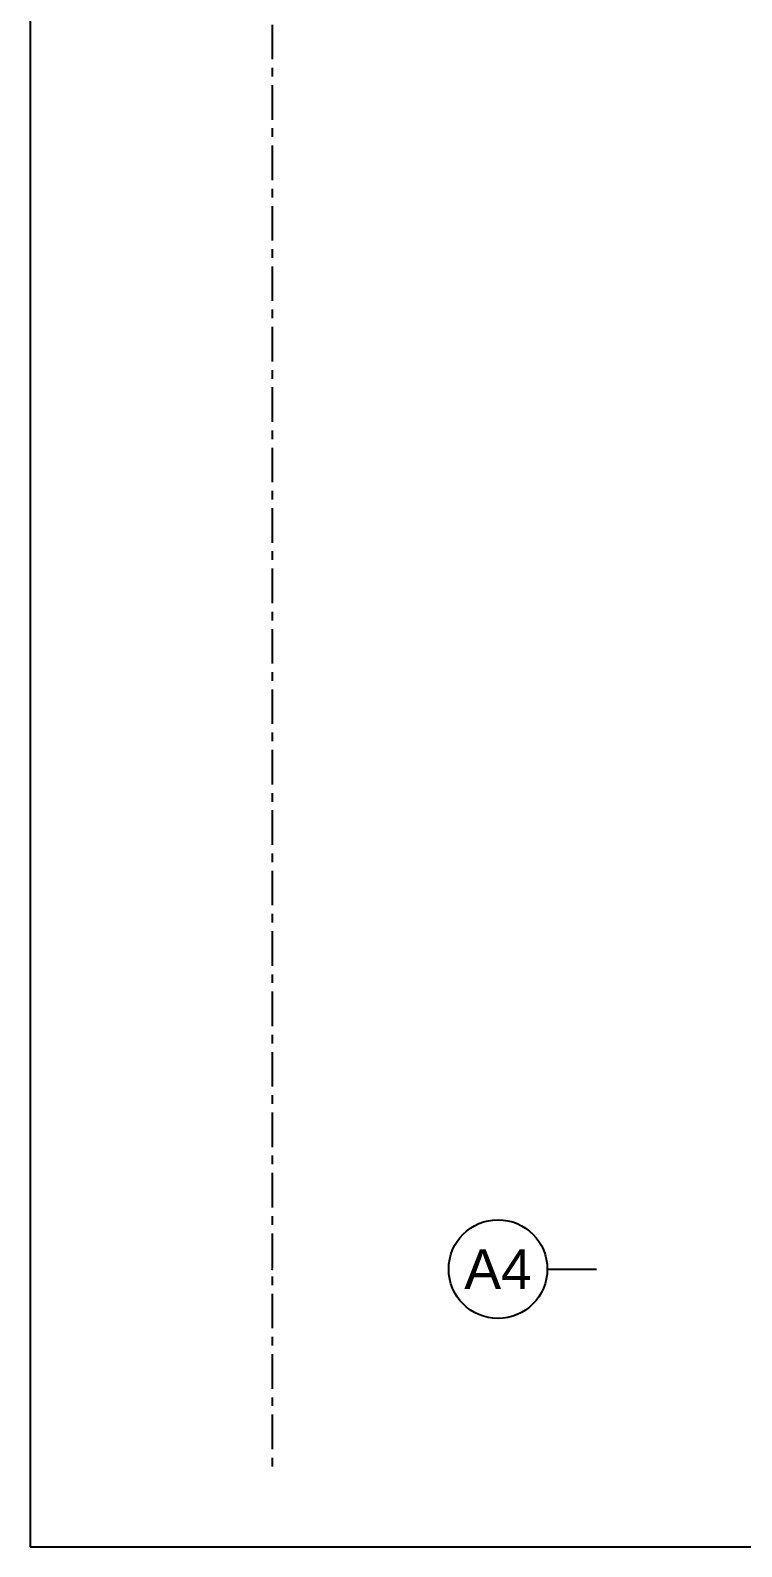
# Model space of a CAD drawing. Header units: millimetres. Extents: x 663313 to 1226001, y 1431724 to 1620898.
# Drawn here: x 737863 to 741469, y 1505819 to 1513504 of the extents above; entities that cross this region are included whole.
import ezdxf
from ezdxf.enums import TextEntityAlignment as Align

# ---------------------------------------------------------------- set-up
doc = ezdxf.new("R2010")
doc.units = ezdxf.units.MM
doc.linetypes.add('CENTER', pattern=[50.8, 31.75, -6.35, 6.35, -6.35])
doc.linetypes.add('TA_GL_000.70000', pattern=[1.925, 0.7, -0.175, 0.175, -0.175, 0.7])
for name, color, linetype in [('000 - 0_SYM_DWG_GRID-BUBBLE_MAIN_COLOR_6', 7, 'Continuous'), ('000 - 0_SYM_DWG_GRIDLINE_MAIN_COLOR_251', 7, 'Continuous'), ('000 - 0_SYM_DWG_SLOPE-SYM_TEXT_COLOR_3', 7, 'Continuous'), ('000 - GRID', 7, 'CENTER'), ('_PP-Dim', 7, 'Continuous'), ('DIM', 7, 'Continuous')]:
    doc.layers.add(name, color=color, linetype=linetype)
doc.styles.add('Arial', font='arial.ttf')
doc.styles.add('TA', font='', dxfattribs={"height": 4.5})
doc.styles.get('TA').set_extended_font_data('Cordia New')

# ---------------------------------------------------------------- blocks, each defined once
blk = doc.blocks.new('*U4786')
at = {"layer": '000 - 0_SYM_DWG_GRID-BUBBLE_MAIN_COLOR_6', "color": 7}
blk.add_line((149.09, 0), (144.09, 0), dxfattribs=at)
blk.add_circle((154.09, 0), 5, dxfattribs=at)
at = {"color": 7, "style": 'TA', "flags": 1}
blk.add_attdef('LOCATION', (6, -6), '', height=4.5, rotation=270, dxfattribs=at)
at = {"layer": '000 - 0_SYM_DWG_SLOPE-SYM_TEXT_COLOR_3', "color": 7, "style": 'Arial'}
blk.add_attdef('GRID-HEAD', text='', height=4, rotation=180, dxfattribs=at).set_placement((154.09, 0), align=Align.MIDDLE_CENTER)
blk = doc.blocks.new('*U4785')
at = {"layer": '000 - 0_SYM_DWG_GRIDLINE_MAIN_COLOR_251', "color": 7, "linetype": 'ByBlock', "ltscale": 5}
blk.add_line((20, 0), (-316, 0), dxfattribs=at)
at = {"layer": '000 - 0_SYM_DWG_GRIDLINE_MAIN_COLOR_251', "color": 7}
blk.add_point((-296, 0), dxfattribs=at)
at = {"color": 7, "style": 'TA', "flags": 1}
blk.add_attdef('LOCATION', (6, -6), '', height=4.5, rotation=270, dxfattribs=at)
at = {"layer": '000 - 0_SYM_DWG_SLOPE-SYM_TEXT_COLOR_3', "color": 7, "style": 'Arial'}
blk.add_attdef('GRID-HEAD', text='', height=4, rotation=270, dxfattribs=at).set_placement((41.25, 0), align=Align.MIDDLE_CENTER)
blk = doc.blocks.new('W-1-PP18-ST_ENT4_REV00_20260531-225107_LOPF_DIMS')
at = {"layer": '000 - GRID', "color": 7, "linetype": 'TA_GL_000.70000', "xscale": 50.00000000000044, "yscale": 50.00000000000044, "zscale": 50.00000000000044, "rotation": 90}
blk.add_blockref('*U4785', (-8850, 0), dxfattribs=at)
at = {"layer": '000 - GRID', "color": 7, "linetype": 'TA_GL_000.70000', "xscale": 50.00000000000038, "yscale": 50.00000000000038, "zscale": 50.00000000000038, "rotation": 180}
blk.add_blockref('*U4786', (0, -14800), dxfattribs=at).add_auto_attribs({'GRID-HEAD': 'A4'})

msp = doc.modelspace()

# ---------------------------------------------------------------- linework, layer by layer
at = {"layer": '_PP-Dim', "color": 7}
msp.add_lwpolyline([(737862.5634, 1505819.1136), (776612.5634, 1505819.1136), (776612.5634, 1525819.1136), (737862.5634, 1525819.1136)], close=True, dxfattribs=at)

# ---------------------------------------------------------------- block references
at = {"layer": 'DIM', "color": 7}
msp.add_blockref('W-1-PP18-ST_ENT4_REV00_20260531-225107_LOPF_DIMS', (747937.9499, 1522025.7857), dxfattribs=at)
msp.add_blockref('W-1-PP18-ST_ENT4_REV00_20260531-225107_LOPF_DIMS', (747937.9499, 1522025.7857), dxfattribs=at)

doc.saveas('drawing.dxf')
